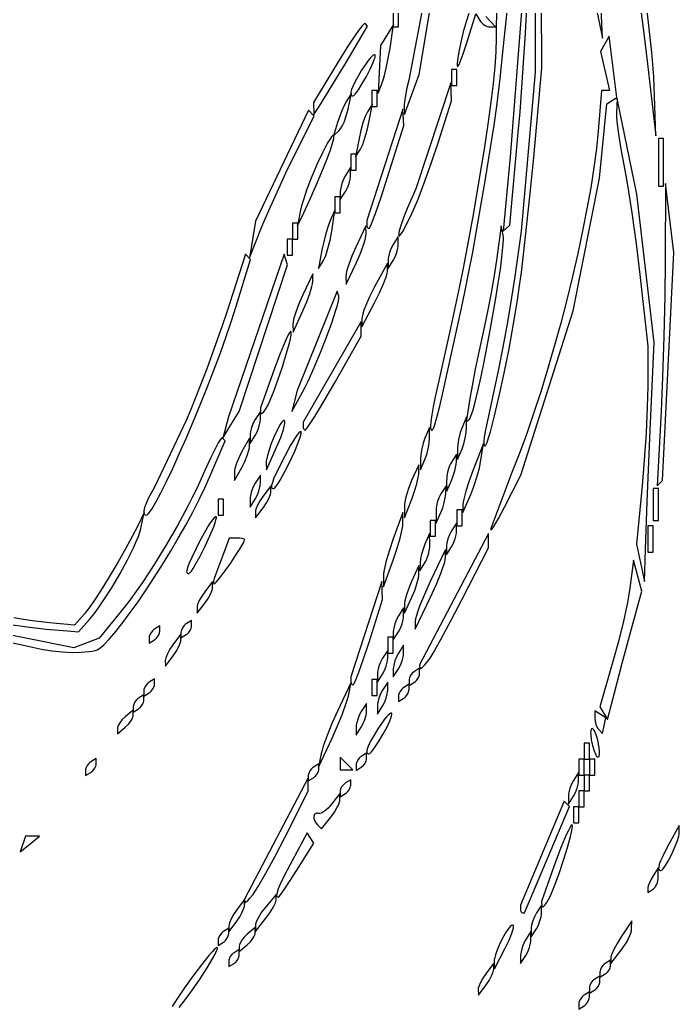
# Model space of a CAD drawing. Header units: millimetres. Extents: x 0.52 to 7.92, y 0.28 to 7.41.
# Drawn here: x 5.153 to 6.372, y 1.255 to 3.072 of the extents above; entities that cross this region are included whole.
import ezdxf

# ---------------------------------------------------------------- set-up
doc = ezdxf.new("R2010")
doc.units = ezdxf.units.MM
doc.header["$MEASUREMENT"] = 0

msp = doc.modelspace()

# ---------------------------------------------------------------- linework, layer by layer
at = {"flags": 128}
for points in [[(6.22839, 3.079423), (6.226388, 3.120586), (6.133645, 3.494072), (6.126158, 3.471611), (6.204492, 3.161765), (6.230392, 3.03826), (6.22839, 3.079423)], [(6.012664, 2.284314), (6.013479, 2.284768), (6.014445, 2.286106), (6.016802, 2.291288), (6.019668, 2.299561), (6.022975, 2.310631), (6.030653, 2.339978), (6.039305, 2.376961), (6.048401, 2.419214), (6.057411, 2.464369), (6.065804, 2.510061), (6.073052, 2.553922), (6.076391, 2.577001), (6.080093, 2.605075), (6.088094, 2.67188), (6.096071, 2.745678), (6.10304, 2.81781), (6.117917, 2.98366), (6.115501, 3.485294)], [(6.104957, 3.465686), (6.105505, 2.97549), (6.079568, 2.681373), (6.068053, 2.598039), (6.06209, 2.55872), (6.054367, 2.513266), (6.045881, 2.467306), (6.037631, 2.426471), (6.013038, 2.311275), (6.01125, 2.300806), (6.010583, 2.292233), (6.010674, 2.288934), (6.01105, 2.286441), (6.011713, 2.284864), (6.012664, 2.284314)], [(5.877736, 2.934133), (5.891345, 2.971208), (5.961171, 3.387255)], [(6.088106, 3.191176), (6.059176, 2.818627), (6.046467, 2.681373), (6.058894, 2.692881), (6.074426, 2.863598), (6.077699, 2.902293), (6.081048, 2.946902), (6.087598, 3.047524), (6.09332, 3.152782)], [(5.910538, 3.161765), (5.872258, 2.960784), (5.868657, 2.946301), (5.865803, 2.93223), (5.863986, 2.920182), (5.863555, 2.915419), (5.863491, 2.911765), (5.864127, 2.897059), (5.877736, 2.934133)], [(6.326518, 2.930845), (6.325848, 2.948181), (6.324705, 2.967564), (6.321106, 3.01168), (6.315924, 3.061608), (6.309364, 3.115759)], [(5.843137, 3.058824), (5.852941, 3.058824), (5.852941, 3.078431), (5.852941, 3.098039), (5.843137, 3.098039), (5.843137, 3.078431), (5.843137, 3.058824)], [(6.034314, 3.102941), (6.033448, 3.039216), (6.032664, 3.013199), (6.030902, 2.985367), (6.028013, 2.954567), (6.023848, 2.919646), (6.018256, 2.87945), (6.011089, 2.832827), (6.002195, 2.778624), (5.991426, 2.715686), (5.978874, 2.645627), (5.972678, 2.61327), (5.965977, 2.57999), (5.949387, 2.502545), (5.925761, 2.397059), (5.92103, 2.375497), (5.917312, 2.357119), (5.914609, 2.341948), (5.912924, 2.330011), (5.91226, 2.321334), (5.912312, 2.318226), (5.91262, 2.315942), (5.913185, 2.314486), (5.914007, 2.313861), (5.915087, 2.31407), (5.916424, 2.315117)], [(6.298566, 3.107797), (6.305827, 3.051444), (6.313197, 2.990987), (6.320671, 2.926471), (6.328431, 2.857843), (6.326518, 2.930845)], [(5.916424, 2.315117), (5.917642, 2.317342), (5.919323, 2.321909), (5.923771, 2.336958), (5.929162, 2.358039), (5.934892, 2.382927), (5.969228, 2.539216), (5.976225, 2.571826), (5.983189, 2.606099), (5.990221, 2.642584), (5.997419, 2.681833), (6.012706, 2.770817), (6.029838, 2.877451), (6.034583, 2.912213), (6.04069, 2.963376), (6.047372, 3.024054), (6.05384, 3.087359)], [(5.982754, 3.08352), (5.977844, 3.068214), (5.972846, 3.050068), (5.968249, 3.030979), (5.964541, 3.012841), (5.96221, 2.997549), (5.961714, 2.991562), (5.961745, 2.986997), (5.96193, 2.986104), (5.962278, 2.985784), (5.962781, 2.986015), (5.96343, 2.986776), (5.96513, 2.989799), (5.967305, 2.994681), (5.972795, 3.009322), (5.979322, 3.029312)], [(5.979322, 3.029312), (5.995937, 3.083134), (6.003449, 3.070979), (6.005177, 3.068537), (6.007214, 3.066259), (6.009483, 3.064195), (6.011911, 3.062394), (6.014422, 3.060907), (6.016941, 3.059783), (6.019394, 3.059072), (6.021706, 3.058824), (6.032451, 3.058824), (6.014706, 3.078431)], [(5.706363, 2.911765), (5.725095, 2.941813), (5.756108, 2.993406), (5.795869, 3.060341), (5.791219, 3.06499), (5.79051, 3.065073), (5.789361, 3.064388), (5.785843, 3.060856), (5.780869, 3.054684), (5.774644, 3.046161), (5.759259, 3.023225), (5.741324, 2.994363), (5.696078, 2.919086), (5.696379, 2.897059), (5.706363, 2.911765)], [(5.823071, 2.955882), (5.826602, 2.966977), (5.830481, 2.98269), (5.834236, 3.000931), (5.837397, 3.019608), (5.843962, 3.063725), (5.819629, 3.02451), (5.815309, 2.936275), (5.823071, 2.955882)], [(6.049077, 2.171569), (6.078892, 2.230392), (6.176001, 2.534314), (6.224713, 2.779412), (6.238212, 2.916667), (6.256646, 2.928706), (6.242499, 3.041937), (6.226682, 3.013675), (6.243033, 2.941176), (6.228367, 2.941176), (6.222065, 2.866614), (6.218754, 2.834093), (6.214145, 2.799023), (6.208325, 2.761752), (6.201382, 2.722629), (6.193404, 2.682001), (6.184479, 2.640216), (6.174695, 2.597623), (6.16414, 2.554568), (6.152901, 2.511401), (6.141068, 2.468469), (6.128727, 2.426119), (6.115966, 2.384701), (6.102874, 2.344561), (6.089539, 2.306048), (6.076048, 2.26951), (6.06249, 2.235294), (6.023719, 2.132353), (6.023432, 2.129615), (6.023744, 2.129195), (6.024341, 2.129381), (6.026342, 2.131491), (6.02933, 2.135784), (6.037852, 2.150276), (6.049077, 2.171569)], [(5.768639, 2.931373), (5.77037, 2.932172), (5.772722, 2.934436), (5.775585, 2.937964), (5.778851, 2.942554), (5.786154, 2.954116), (5.793758, 2.967512), (5.800793, 2.981133), (5.806385, 2.993369), (5.808367, 2.998464), (5.809661, 3.002609), (5.810159, 3.005602), (5.810074, 3.006604), (5.80975, 3.007243), (5.80916, 3.007558), (5.808381, 3.007529), (5.806311, 3.006495), (5.803642, 3.004256), (5.800476, 3.000929), (5.796914, 2.996629), (5.793059, 2.991471), (5.784879, 2.979047), (5.778313, 2.967944), (5.773037, 2.958294), (5.769055, 2.950104), (5.766368, 2.943384), (5.76498, 2.938142), (5.764774, 2.936078), (5.764894, 2.934387), (5.76534, 2.93307), (5.766113, 2.932128), (5.767212, 2.931561), (5.768639, 2.931373)], [(5.95098, 2.95098), (5.960784, 2.95098), (5.960784, 2.970588), (5.960784, 2.980392), (5.95098, 2.980392), (5.95098, 2.960784), (5.95098, 2.95098)], [(5.877912, 2.714259), (5.883204, 2.726394), (5.889112, 2.740789), (5.901981, 2.77422), (5.914929, 2.810272), (5.926367, 2.844667), (5.95098, 2.922581), (5.949707, 2.955882), (5.88489, 2.759804), (5.868916, 2.723354), (5.862758, 2.708209), (5.8578, 2.693919), (5.854547, 2.682091), (5.853719, 2.677603), (5.853506, 2.674334), (5.853687, 2.673326), (5.854106, 2.672881), (5.85475, 2.672978), (5.855606, 2.673596), (5.857907, 2.676316), (5.860908, 2.680877), (5.868611, 2.694868), (5.877912, 2.714259)], [(5.743302, 2.867647), (5.745481, 2.870217), (5.747758, 2.873775), (5.750067, 2.878159), (5.75234, 2.883211), (5.75651, 2.894669), (5.758272, 2.900754), (5.759729, 2.906863), (5.765944, 2.936275), (5.756707, 2.921569), (5.752553, 2.913925), (5.748071, 2.903983), (5.743801, 2.89303), (5.74028, 2.882353), (5.73309, 2.857843), (5.743302, 2.867647)], [(5.803922, 2.911765), (5.813725, 2.911765), (5.813725, 2.931373), (5.813725, 2.941176), (5.803922, 2.941176), (5.803922, 2.921569), (5.803922, 2.911765)], [(5.782762, 2.833333), (5.784723, 2.836988), (5.786807, 2.841751), (5.791088, 2.853799), (5.795097, 2.867869), (5.798321, 2.882353), (5.804774, 2.916667), (5.795669, 2.901961), (5.793708, 2.898306), (5.791625, 2.893543), (5.787343, 2.881495), (5.783335, 2.867425), (5.780111, 2.852941), (5.773657, 2.818627), (5.782762, 2.833333)], [(6.3095, 2.093137), (6.312753, 2.1822), (6.318448, 2.313725), (6.325883, 2.47549), (6.293298, 2.75), (6.257199, 2.926471), (6.25605, 2.900151), (6.25612, 2.893437), (6.256765, 2.884416), (6.259559, 2.861029), (6.263987, 2.833149), (6.269606, 2.803931), (6.27286, 2.787182), (6.276476, 2.766323), (6.284311, 2.715596), (6.292147, 2.658398), (6.299018, 2.601374), (6.313725, 2.468718), (6.313717, 2.393673), (6.313505, 2.376397), (6.312899, 2.356025), (6.310678, 2.308993), (6.307393, 2.258579), (6.303384, 2.210784), (6.293058, 2.102941), (6.307987, 2.034314), (6.3095, 2.093137)], [(5.601169, 2.691176), (5.613179, 2.719704), (5.628469, 2.753895), (5.645074, 2.789453), (5.66103, 2.822083), (5.697337, 2.894166), (5.686516, 2.904987), (5.588481, 2.69976), (5.577614, 2.632353), (5.601169, 2.691176)], [(5.798674, 2.686275), (5.799293, 2.686768), (5.800197, 2.688218), (5.802791, 2.693786), (5.810633, 2.714239), (5.821074, 2.744509), (5.832988, 2.781473), (5.862745, 2.876671), (5.861044, 2.906863), (5.794505, 2.70098), (5.794311, 2.693627), (5.794596, 2.690772), (5.795513, 2.688434), (5.79692, 2.686855), (5.798674, 2.686275)], [(5.677839, 2.715686), (5.690123, 2.74222), (5.701396, 2.767601), (5.711398, 2.791162), (5.71987, 2.812233), (5.726551, 2.830147), (5.731182, 2.844233), (5.732647, 2.849632), (5.733503, 2.853824), (5.733715, 2.856725), (5.733253, 2.858251), (5.73253, 2.858531), (5.731583, 2.858182), (5.729073, 2.855734), (5.725842, 2.851171), (5.722008, 2.84476), (5.713004, 2.827459), (5.703008, 2.805961), (5.692968, 2.782395), (5.68383, 2.758891), (5.676542, 2.737579), (5.673886, 2.72841), (5.672049, 2.720588), (5.666259, 2.691176), (5.677839, 2.715686)], [(6.333333, 2.764706), (6.343137, 2.764706), (6.343137, 2.784314), (6.343137, 2.803922), (6.343137, 2.823529), (6.343137, 2.843137), (6.343137, 2.852941), (6.333333, 2.852941), (6.333333, 2.833333), (6.333333, 2.813725), (6.333333, 2.794118), (6.333333, 2.77451), (6.333333, 2.764706)], [(5.764706, 2.794118), (5.77451, 2.794118), (5.77451, 2.813725), (5.77451, 2.823529), (5.764706, 2.823529), (5.764706, 2.803922), (5.764706, 2.794118)], [(5.754902, 2.754902), (5.758592, 2.761772), (5.761614, 2.769608), (5.763656, 2.777443), (5.764212, 2.781059), (5.764406, 2.784314), (5.764406, 2.79902), (5.754902, 2.784314), (5.751212, 2.777443), (5.74819, 2.769608), (5.746148, 2.761772), (5.745592, 2.758156), (5.745398, 2.754902), (5.745398, 2.740196), (5.754902, 2.754902)], [(6.336168, 2.215686), (6.341298, 2.220588), (6.361748, 2.642157), (6.346578, 2.769608), (6.346047, 2.627451), (6.34527, 2.561424), (6.343546, 2.486734), (6.34113, 2.41255), (6.338277, 2.348039), (6.331038, 2.210784), (6.336168, 2.215686)], [(5.735294, 2.715686), (5.745098, 2.715686), (5.745098, 2.735294), (5.745098, 2.745098), (5.735294, 2.745098), (5.735294, 2.72549), (5.735294, 2.715686)], [(5.714364, 2.627451), (5.716362, 2.631205), (5.718461, 2.636255), (5.722713, 2.649357), (5.726619, 2.664985), (5.729676, 2.681373), (5.735652, 2.720588), (5.726941, 2.70098), (5.723038, 2.690659), (5.71885, 2.677053), (5.71488, 2.661929), (5.71163, 2.647059), (5.70503, 2.612745), (5.714364, 2.627451)], [(5.656863, 2.666667), (5.666667, 2.666667), (5.666667, 2.686275), (5.666667, 2.696078), (5.656863, 2.696078), (5.656863, 2.676471), (5.656863, 2.666667)], [(5.775046, 2.622549), (5.782209, 2.638936), (5.787995, 2.654565), (5.790186, 2.661542), (5.791811, 2.667666), (5.792796, 2.672716), (5.793067, 2.676471), (5.79253, 2.691176), (5.773973, 2.651961), (5.76681, 2.635574), (5.761025, 2.619945), (5.758834, 2.612968), (5.757209, 2.606844), (5.756224, 2.601794), (5.755953, 2.598039), (5.756489, 2.583333), (5.775046, 2.622549)], [(5.984001, 2.333978), (5.985401, 2.336016), (5.987026, 2.339632), (5.990871, 2.351188), (5.995386, 2.367827), (6.000422, 2.388729), (6.005825, 2.413074), (6.011448, 2.440044), (6.022744, 2.498582), (6.033104, 2.557789), (6.037557, 2.585594), (6.041324, 2.61111), (6.044255, 2.633515), (6.046198, 2.651992), (6.047004, 2.665721), (6.046932, 2.670549), (6.04652, 2.673882), (6.04253, 2.691176), (6.034864, 2.632353), (6.030486, 2.603324), (6.024235, 2.56777), (6.016945, 2.530193), (6.009449, 2.495098), (6.002023, 2.461163), (5.994924, 2.426746), (5.988957, 2.395868), (5.984926, 2.372549), (5.978152, 2.328431), (5.984001, 2.333978)], [(5.647059, 2.637255), (5.656863, 2.637255), (5.656863, 2.656863), (5.656863, 2.666667), (5.647059, 2.666667), (5.647059, 2.647059), (5.647059, 2.637255)], [(5.843137, 2.627451), (5.846827, 2.634321), (5.849849, 2.642157), (5.851891, 2.649992), (5.852447, 2.653608), (5.852641, 2.656863), (5.852641, 2.671569), (5.843137, 2.656863), (5.839447, 2.649992), (5.836425, 2.642157), (5.834383, 2.634321), (5.833828, 2.630705), (5.833634, 2.627451), (5.833634, 2.612745), (5.843137, 2.627451)], [(5.386417, 2.156863), (5.388287, 2.157583), (5.39066, 2.159698), (5.393506, 2.163143), (5.396798, 2.167851), (5.404601, 2.180789), (5.413841, 2.197981), (5.424286, 2.218896), (5.435708, 2.243002), (5.447877, 2.269767), (5.460564, 2.298662), (5.473538, 2.329153), (5.48657, 2.36071), (5.49943, 2.392801), (5.51189, 2.424895), (5.523718, 2.45646), (5.534687, 2.486966), (5.544565, 2.51588), (5.553123, 2.542671), (5.579691, 2.629459), (5.570426, 2.638725), (5.534947, 2.530025), (5.527027, 2.50636), (5.518105, 2.480747), (5.498473, 2.42693), (5.478491, 2.375081), (5.469132, 2.351928), (5.460599, 2.331707), (5.402042, 2.20872), (5.395659, 2.197444), (5.390477, 2.187322), (5.386528, 2.178463), (5.383845, 2.170974), (5.38246, 2.164961), (5.382264, 2.162543), (5.382405, 2.160534), (5.382887, 2.158948), (5.383713, 2.157798), (5.384889, 2.157099), (5.386417, 2.156863)], [(5.543275, 2.323529), (5.558368, 2.348039), (5.648069, 2.619519), (5.64164, 2.638807), (5.538992, 2.338235), (5.528183, 2.29902), (5.543275, 2.323529)], [(5.808824, 2.54902), (5.817996, 2.56731), (5.825508, 2.584498), (5.828399, 2.592075), (5.830583, 2.598652), (5.831965, 2.603989), (5.832447, 2.607843), (5.832447, 2.622549), (5.808824, 2.578431), (5.799651, 2.560141), (5.792139, 2.542953), (5.789249, 2.535376), (5.787064, 2.528799), (5.785682, 2.523462), (5.7852, 2.519608), (5.7852, 2.504902), (5.808824, 2.54902)], [(5.676471, 2.534314), (5.683514, 2.550701), (5.689272, 2.56633), (5.693151, 2.579431), (5.694201, 2.584481), (5.694558, 2.588235), (5.694491, 2.602941), (5.675934, 2.563725), (5.668766, 2.547338), (5.662966, 2.53171), (5.660765, 2.524732), (5.659129, 2.518608), (5.658131, 2.513558), (5.657847, 2.509804), (5.658317, 2.495098), (5.676471, 2.534314)], [(5.675624, 2.383706), (5.680652, 2.393203), (5.686034, 2.404159), (5.697463, 2.429387), (5.709109, 2.457256), (5.720171, 2.485636), (5.729847, 2.512394), (5.737334, 2.535397), (5.740006, 2.544824), (5.741831, 2.552513), (5.742707, 2.558197), (5.742758, 2.560204), (5.742535, 2.56161), (5.739518, 2.570661), (5.665505, 2.387255), (5.655828, 2.348039), (5.675624, 2.383706)], [(5.680636, 2.313725), (5.682488, 2.3155), (5.686179, 2.320586), (5.698193, 2.339266), (5.714909, 2.366913), (5.734557, 2.400673), (5.784314, 2.487621), (5.784166, 2.514706), (5.67706, 2.328431), (5.676765, 2.321078), (5.67698, 2.318223), (5.677781, 2.315885), (5.679042, 2.314306), (5.680636, 2.313725)], [(5.607843, 2.352941), (5.610741, 2.358076), (5.614095, 2.365119), (5.621782, 2.383732), (5.630124, 2.406375), (5.638341, 2.430649), (5.645651, 2.454149), (5.651274, 2.474475), (5.653209, 2.482696), (5.654429, 2.489223), (5.654837, 2.493755), (5.654706, 2.495179), (5.654335, 2.495992), (5.653738, 2.496077), (5.652894, 2.495417), (5.650529, 2.492005), (5.647364, 2.486035), (5.643525, 2.47779), (5.634321, 2.455589), (5.623915, 2.427646), (5.598039, 2.354757), (5.598189, 2.346496), (5.598413, 2.345137), (5.598998, 2.344449), (5.599902, 2.344406), (5.601087, 2.344982), (5.604141, 2.347883), (5.607843, 2.352941)], [(5.588235, 2.303922), (5.591925, 2.310792), (5.594947, 2.318627), (5.596989, 2.326463), (5.597545, 2.330079), (5.597739, 2.333333), (5.597739, 2.348039), (5.588235, 2.333333), (5.584545, 2.326463), (5.581523, 2.318627), (5.579482, 2.310792), (5.578926, 2.307176), (5.578732, 2.303922), (5.578732, 2.289216), (5.588235, 2.303922)], [(5.628348, 2.283292), (5.63538, 2.300418), (5.64039, 2.315191), (5.641992, 2.321201), (5.642915, 2.326032), (5.6431, 2.329486), (5.642898, 2.330635), (5.64249, 2.331366), (5.64186, 2.331721), (5.641105, 2.331671), (5.639261, 2.330445), (5.637036, 2.327868), (5.634506, 2.324118), (5.628842, 2.313815), (5.622888, 2.300968), (5.617262, 2.287009), (5.612582, 2.273368), (5.61079, 2.267114), (5.609467, 2.261476), (5.60869, 2.256634), (5.608536, 2.252766), (5.609228, 2.240196), (5.628348, 2.283292)], [(5.970588, 2.279412), (5.97386, 2.288572), (5.976539, 2.29902), (5.978349, 2.309467), (5.979014, 2.318627), (5.979014, 2.338235), (5.970588, 2.318627), (5.967317, 2.309467), (5.964638, 2.29902), (5.962827, 2.288572), (5.962162, 2.279412), (5.962162, 2.259804), (5.970588, 2.279412)], [(5.622384, 2.205882), (5.623233, 2.206168), (5.624301, 2.207002), (5.627022, 2.210172), (5.630409, 2.215109), (5.634326, 2.221527), (5.643204, 2.237675), (5.65256, 2.256343), (5.6613, 2.27526), (5.668331, 2.292152), (5.670863, 2.299128), (5.672558, 2.304747), (5.673278, 2.308723), (5.67323, 2.310007), (5.672887, 2.310773), (5.672257, 2.311015), (5.671389, 2.310744), (5.668998, 2.308757), (5.665837, 2.304996), (5.662032, 2.299645), (5.657703, 2.292887), (5.652975, 2.284905), (5.642816, 2.266007), (5.627636, 2.235297), (5.622876, 2.224779), (5.619836, 2.216997), (5.618392, 2.211584), (5.618229, 2.209651), (5.618418, 2.208172), (5.618944, 2.207101), (5.61979, 2.206393), (5.620942, 2.206002), (5.622384, 2.205882)], [(5.901961, 2.259804), (5.905232, 2.268964), (5.907911, 2.279412), (5.909722, 2.289859), (5.910387, 2.29902), (5.910387, 2.318627), (5.901961, 2.29902), (5.898689, 2.289859), (5.89601, 2.279412), (5.8942, 2.268964), (5.893535, 2.259804), (5.893535, 2.240196), (5.901961, 2.259804)], [(5.25, 1.903114), (5.266, 1.903351), (5.280576, 1.904628), (5.286827, 1.90559), (5.292119, 1.906734), (5.29625, 1.908034), (5.29902, 1.909464), (5.303374, 1.912938), (5.308126, 1.917242), (5.318719, 1.928171), (5.330584, 1.941921), (5.343512, 1.958166), (5.35729, 1.976576), (5.371706, 1.996823), (5.386549, 2.018578), (5.401606, 2.041513), (5.416667, 2.0653), (5.431519, 2.089609), (5.445951, 2.114113), (5.459751, 2.138484), (5.472707, 2.162391), (5.484608, 2.185508), (5.495241, 2.207506), (5.504395, 2.228056), (5.532451, 2.294347), (5.527549, 2.299249), (5.526904, 2.299404), (5.525991, 2.29888), (5.523432, 2.295921), (5.520005, 2.290623), (5.515845, 2.283238), (5.505872, 2.263212), (5.494592, 2.23786), (5.487789, 2.222346), (5.480212, 2.206088), (5.471941, 2.189218), (5.463058, 2.171874), (5.443778, 2.136303), (5.423019, 2.100459), (5.401429, 2.065425), (5.390525, 2.048551), (5.379656, 2.032286), (5.368903, 2.016765), (5.358347, 2.002125), (5.348069, 1.9885), (5.33815, 1.976026), (5.299913, 1.929363), (5.253153, 1.911585), (4.906863, 1.981388)], [(5.563725, 2.245098), (5.569166, 2.255775), (5.573621, 2.266728), (5.576631, 2.27667), (5.577451, 2.280859), (5.577737, 2.284314), (5.577737, 2.29902), (5.563725, 2.27451), (5.558285, 2.263833), (5.55383, 2.25288), (5.55082, 2.242938), (5.55, 2.238748), (5.549714, 2.235294), (5.549714, 2.220588), (5.563725, 2.245098)], [(5.986548, 2.19467), (5.992483, 2.209879), (5.998028, 2.226963), (6.002563, 2.243833), (6.004258, 2.251533), (6.005467, 2.258396), (6.010026, 2.289216), (5.991067, 2.240196), (5.983709, 2.220002), (5.977689, 2.201256), (5.973628, 2.186049), (5.972527, 2.180425), (5.972148, 2.176471), (5.972188, 2.161765), (5.986548, 2.19467)], [(5.95098, 2.220588), (5.954294, 2.229362), (5.957089, 2.238756), (5.959071, 2.247645), (5.959945, 2.254902), (5.960484, 2.269608), (5.95098, 2.254902), (5.949082, 2.251548), (5.947333, 2.247645), (5.944427, 2.238756), (5.942556, 2.229362), (5.942101, 2.224827), (5.942016, 2.220588), (5.942555, 2.20098), (5.95098, 2.220588)], [(5.877451, 2.186275), (5.882578, 2.200758), (5.886769, 2.214828), (5.889592, 2.226877), (5.890355, 2.23164), (5.890615, 2.235294), (5.890564, 2.25), (5.877097, 2.220588), (5.874398, 2.21428), (5.871892, 2.207621), (5.867675, 2.194056), (5.866072, 2.187553), (5.864878, 2.181503), (5.864147, 2.176108), (5.863933, 2.171569), (5.864237, 2.151961), (5.877451, 2.186275)], [(5.588235, 2.186275), (5.591925, 2.193145), (5.594947, 2.20098), (5.596989, 2.208816), (5.597545, 2.212432), (5.597739, 2.215686), (5.597739, 2.230392), (5.588235, 2.215686), (5.584545, 2.208816), (5.581523, 2.20098), (5.579482, 2.193145), (5.578926, 2.189529), (5.578732, 2.186275), (5.578732, 2.171569), (5.588235, 2.186275)], [(5.603253, 2.170991), (5.608817, 2.1792), (5.613327, 2.187481), (5.616321, 2.194871), (5.617104, 2.197929), (5.617335, 2.200403), (5.617023, 2.210784), (5.602629, 2.191754), (5.597065, 2.183545), (5.592555, 2.175264), (5.589562, 2.167874), (5.588778, 2.164816), (5.588547, 2.162342), (5.588859, 2.151961), (5.603253, 2.170991)], [(5.931373, 2.161765), (5.934687, 2.170538), (5.937482, 2.179933), (5.939463, 2.188821), (5.940337, 2.196078), (5.940876, 2.210784), (5.931373, 2.196078), (5.929474, 2.192724), (5.927725, 2.188821), (5.924819, 2.179933), (5.922948, 2.170538), (5.922494, 2.166004), (5.922408, 2.161765), (5.922947, 2.142157), (5.931373, 2.161765)], [(6.323529, 2.147059), (6.333333, 2.147059), (6.333333, 2.166667), (6.333333, 2.186275), (6.333333, 2.205882), (6.323529, 2.205882), (6.323529, 2.186275), (6.323529, 2.166667), (6.323529, 2.147059)], [(5.519608, 2.156863), (5.529412, 2.156863), (5.529412, 2.176471), (5.529412, 2.186275), (5.519608, 2.186275), (5.519608, 2.166667), (5.519608, 2.156863)], [(5.960784, 2.137255), (5.970588, 2.137255), (5.970588, 2.156863), (5.970588, 2.166667), (5.960784, 2.166667), (5.960784, 2.147059), (5.960784, 2.137255)], [(5.240938, 1.942745), (5.261288, 1.941176), (5.281082, 1.963235), (5.287318, 1.970612), (5.294047, 1.979345), (5.301157, 1.989235), (5.308536, 2.000082), (5.323644, 2.023852), (5.338469, 2.049058), (5.352106, 2.074107), (5.363653, 2.097402), (5.368361, 2.107894), (5.372207, 2.117349), (5.375078, 2.125569), (5.376863, 2.132353), (5.382761, 2.161765), (5.371007, 2.137255), (5.360977, 2.117437), (5.34857, 2.094612), (5.334648, 2.070205), (5.320072, 2.04564), (5.305705, 2.022343), (5.292406, 2.001738), (5.281039, 1.985249), (5.276349, 1.978994), (5.272465, 1.974302), (5.253857, 1.953507), (5.207811, 1.957719), (5.192374, 1.959323), (5.176295, 1.961364), (5.159591, 1.963841), (5.142275, 1.966749)], [(5.465521, 2.04902), (5.466371, 2.049305), (5.467438, 2.050139), (5.470159, 2.05331), (5.473546, 2.058246), (5.477464, 2.064665), (5.486341, 2.080812), (5.495697, 2.099481), (5.504437, 2.118397), (5.511468, 2.135289), (5.514, 2.142266), (5.515695, 2.147884), (5.516415, 2.15186), (5.516367, 2.153144), (5.516024, 2.15391), (5.515394, 2.154152), (5.514526, 2.153881), (5.512135, 2.151895), (5.508975, 2.148134), (5.505169, 2.142782), (5.50084, 2.136024), (5.496113, 2.128042), (5.485953, 2.109144), (5.470773, 2.078434), (5.466013, 2.067917), (5.462974, 2.060135), (5.461529, 2.054721), (5.461366, 2.052788), (5.461555, 2.051309), (5.462081, 2.050238), (5.462928, 2.049531), (5.46408, 2.04914), (5.465521, 2.04902)], [(5.843137, 2.073529), (5.850161, 2.09411), (5.855912, 2.113909), (5.859798, 2.130676), (5.860856, 2.137218), (5.861225, 2.142157), (5.861225, 2.161765), (5.843137, 2.112745), (5.836114, 2.092165), (5.830362, 2.072365), (5.826476, 2.055599), (5.825418, 2.049057), (5.825049, 2.044118), (5.825049, 2.02451), (5.843137, 2.073529)], [(5.911765, 2.117647), (5.921569, 2.117647), (5.921569, 2.137255), (5.921569, 2.147059), (5.911765, 2.147059), (5.911765, 2.127451), (5.911765, 2.117647)], [(5.95098, 2.098039), (5.95467, 2.10491), (5.957692, 2.112745), (5.959734, 2.120581), (5.96029, 2.124197), (5.960484, 2.127451), (5.960484, 2.142157), (5.95098, 2.127451), (5.94729, 2.120581), (5.944268, 2.112745), (5.942227, 2.10491), (5.941671, 2.101293), (5.941477, 2.098039), (5.941477, 2.083333), (5.95098, 2.098039)], [(6.313725, 2.088235), (6.323529, 2.088235), (6.323529, 2.107843), (6.323529, 2.127451), (6.323529, 2.137255), (6.313725, 2.137255), (6.313725, 2.117647), (6.313725, 2.098039), (6.313725, 2.088235)], [(5.512354, 2.029412), (5.513746, 2.030254), (5.516096, 2.032639), (5.523092, 2.041206), (5.532185, 2.053435), (5.54222, 2.067653), (5.552038, 2.082184), (5.560483, 2.095352), (5.566399, 2.105483), (5.568046, 2.108886), (5.568627, 2.110901), (5.568335, 2.1116), (5.567498, 2.112251), (5.564422, 2.113357), (5.55987, 2.114105), (5.554311, 2.114379), (5.539995, 2.114379), (5.530804, 2.089052), (5.52227, 2.066125), (5.51466, 2.046569), (5.512327, 2.039907), (5.511114, 2.034452), (5.510952, 2.032352), (5.511098, 2.030766), (5.511562, 2.029762), (5.512354, 2.029412)], [(5.907354, 1.886923), (5.911278, 1.892736), (5.916866, 1.90191), (5.931993, 1.928467), (5.950654, 1.962841), (5.970767, 2.001281), (6.019608, 2.096363), (6.019252, 2.122549), (5.892157, 1.880411), (5.892469, 1.874029), (5.892829, 1.873141), (5.89374, 1.873072), (5.89514, 1.873771), (5.89697, 1.875184), (5.901671, 1.879942), (5.907354, 1.886923)], [(5.901961, 2.068627), (5.903859, 2.071982), (5.905608, 2.075885), (5.908514, 2.084773), (5.910385, 2.094167), (5.91084, 2.098702), (5.910926, 2.102941), (5.910387, 2.122549), (5.901961, 2.102941), (5.898647, 2.094167), (5.895852, 2.084773), (5.89387, 2.075885), (5.892996, 2.068627), (5.892457, 2.053922), (5.901961, 2.068627)], [(5.912123, 2.004902), (5.923008, 2.028902), (5.931881, 2.050766), (5.935279, 2.060142), (5.937831, 2.06808), (5.939423, 2.074277), (5.939943, 2.078431), (5.939675, 2.093137), (5.911765, 2.034314), (5.900935, 2.010313), (5.89208, 1.98845), (5.888678, 1.979073), (5.886112, 1.971136), (5.884497, 1.964939), (5.883945, 1.960784), (5.884036, 1.946078), (5.912123, 2.004902)], [(6.252123, 1.828431), (6.266663, 1.883455), (6.283912, 1.946912), (6.303091, 2.016372), (6.287643, 2.073529), (6.280722, 2.021932), (6.278836, 2.009855), (6.276117, 1.995279), (6.268693, 1.960849), (6.259476, 1.923089), (6.24949, 1.886444), (6.225179, 1.802552), (6.239514, 1.779412), (6.252123, 1.828431)], [(5.877805, 2.004902), (5.883006, 2.017482), (5.887212, 2.029994), (5.889993, 2.040989), (5.890715, 2.045465), (5.890918, 2.04902), (5.890564, 2.063725), (5.877097, 2.034314), (5.871896, 2.021733), (5.86769, 2.009222), (5.864909, 1.998227), (5.864187, 1.99375), (5.863984, 1.990196), (5.864338, 1.97549), (5.877805, 2.004902)], [(5.49541, 1.994521), (5.500974, 2.002729), (5.505484, 2.011011), (5.508477, 2.0184), (5.509261, 2.021459), (5.509492, 2.023933), (5.50918, 2.034314), (5.494786, 2.015283), (5.489222, 2.007075), (5.484712, 1.998793), (5.481719, 1.991404), (5.480935, 1.988345), (5.480704, 1.985871), (5.481016, 1.97549), (5.49541, 1.994521)], [(5.769181, 1.843137), (5.769767, 1.843547), (5.770589, 1.844748), (5.772887, 1.849366), (5.779667, 1.866325), (5.788558, 1.891425), (5.798593, 1.922075), (5.823529, 2.001012), (5.822109, 2.034314), (5.765104, 1.857843), (5.764905, 1.85049), (5.765181, 1.847635), (5.766079, 1.845297), (5.767459, 1.843717), (5.769181, 1.843137)], [(5.852941, 1.941176), (5.856631, 1.948047), (5.859653, 1.955882), (5.861695, 1.963718), (5.862251, 1.967334), (5.862445, 1.970588), (5.862445, 1.985294), (5.852941, 1.970588), (5.849251, 1.963718), (5.846229, 1.955882), (5.844187, 1.948047), (5.843631, 1.944431), (5.843438, 1.941176), (5.843438, 1.926471), (5.852941, 1.941176)], [(5.13168, 1.955137), (5.166427, 1.950152), (5.201851, 1.946149), (5.240938, 1.942745)], [(5.401961, 1.926471), (5.40393, 1.927888), (5.405767, 1.929597), (5.408885, 1.93363), (5.410991, 1.938049), (5.411565, 1.940241), (5.411765, 1.942334), (5.411765, 1.952138), (5.401961, 1.946078), (5.399991, 1.944661), (5.398154, 1.942952), (5.395037, 1.938919), (5.39293, 1.9345), (5.392357, 1.932308), (5.392157, 1.930215), (5.392157, 1.920411), (5.401961, 1.926471)], [(5.460784, 1.936275), (5.462754, 1.937692), (5.464591, 1.939401), (5.467708, 1.943434), (5.469815, 1.947853), (5.470388, 1.950045), (5.470588, 1.952138), (5.470588, 1.961942), (5.460784, 1.955882), (5.458815, 1.954465), (5.456978, 1.952756), (5.45386, 1.948723), (5.451754, 1.944304), (5.45118, 1.942112), (5.45098, 1.940019), (5.45098, 1.930215), (5.460784, 1.936275)], [(5.436586, 1.896482), (5.442151, 1.90469), (5.446661, 1.912972), (5.449654, 1.920361), (5.450437, 1.92342), (5.450669, 1.925893), (5.450357, 1.936275), (5.435963, 1.917244), (5.430398, 1.909035), (5.425888, 1.900754), (5.422895, 1.893364), (5.422112, 1.890306), (5.42188, 1.887832), (5.422192, 1.877451), (5.436586, 1.896482)], [(5.833333, 1.901961), (5.843137, 1.901961), (5.843137, 1.921569), (5.843137, 1.931373), (5.833333, 1.931373), (5.833333, 1.911765), (5.833333, 1.901961)], [(5.130637, 1.922798), (5.157345, 1.917055), (5.176471, 1.912602), (5.192888, 1.909182), (5.212224, 1.906253), (5.232066, 1.904127), (5.25, 1.903114)], [(5.852941, 1.872549), (5.856631, 1.879419), (5.859653, 1.887255), (5.861695, 1.89509), (5.862251, 1.898707), (5.862445, 1.901961), (5.862445, 1.916667), (5.852941, 1.901961), (5.849251, 1.89509), (5.846229, 1.887255), (5.844187, 1.879419), (5.843631, 1.875803), (5.843438, 1.872549), (5.843438, 1.857843), (5.852941, 1.872549)], [(5.823529, 1.862745), (5.82722, 1.869616), (5.830241, 1.877451), (5.832283, 1.885286), (5.832839, 1.888903), (5.833033, 1.892157), (5.833033, 1.906863), (5.823529, 1.892157), (5.819839, 1.885286), (5.816817, 1.877451), (5.814776, 1.869616), (5.81422, 1.865999), (5.814026, 1.862745), (5.814026, 1.848039), (5.823529, 1.862745)], [(5.882353, 1.848039), (5.884322, 1.849456), (5.88616, 1.851165), (5.889277, 1.855198), (5.891383, 1.859618), (5.891957, 1.861809), (5.892157, 1.863902), (5.892157, 1.873706), (5.882353, 1.867647), (5.880384, 1.86623), (5.878546, 1.864521), (5.875429, 1.860488), (5.873323, 1.856069), (5.872749, 1.853877), (5.872549, 1.851784), (5.872549, 1.84198), (5.882353, 1.848039)], [(5.392157, 1.828431), (5.394126, 1.829849), (5.395964, 1.831558), (5.399081, 1.835591), (5.401187, 1.84001), (5.401761, 1.842201), (5.401961, 1.844294), (5.401961, 1.854098), (5.392157, 1.848039), (5.390187, 1.846622), (5.38835, 1.844913), (5.385233, 1.84088), (5.383127, 1.836461), (5.382553, 1.834269), (5.382353, 1.832176), (5.382353, 1.822372), (5.392157, 1.828431)], [(5.730386, 1.744581), (5.740524, 1.767292), (5.749564, 1.789649), (5.75652, 1.809081), (5.758908, 1.816895), (5.760407, 1.823012), (5.765315, 1.848039), (5.740202, 1.794635), (5.730064, 1.771924), (5.721024, 1.749566), (5.714069, 1.730135), (5.71168, 1.722321), (5.710181, 1.716203), (5.705274, 1.691176), (5.730386, 1.744581)], [(5.803922, 1.823529), (5.813725, 1.823529), (5.813725, 1.843137), (5.813725, 1.852941), (5.803922, 1.852941), (5.803922, 1.833333), (5.803922, 1.823529)], [(5.823529, 1.803922), (5.82722, 1.810792), (5.830241, 1.818627), (5.832283, 1.826463), (5.832839, 1.830079), (5.833033, 1.833333), (5.833033, 1.848039), (5.823529, 1.833333), (5.819839, 1.826463), (5.816817, 1.818627), (5.814776, 1.810792), (5.81422, 1.807176), (5.814026, 1.803922), (5.814026, 1.789216), (5.823529, 1.803922)], [(5.862745, 1.818627), (5.864714, 1.820045), (5.866552, 1.821754), (5.869669, 1.825787), (5.871775, 1.830206), (5.872349, 1.832397), (5.872549, 1.834491), (5.872549, 1.844294), (5.862745, 1.838235), (5.860776, 1.836818), (5.858938, 1.835109), (5.855821, 1.831076), (5.853715, 1.826657), (5.853141, 1.824465), (5.852941, 1.822372), (5.852941, 1.812568), (5.862745, 1.818627)], [(5.372549, 1.79902), (5.374518, 1.800437), (5.376356, 1.802146), (5.379473, 1.806179), (5.381579, 1.810598), (5.382153, 1.81279), (5.382353, 1.814883), (5.382353, 1.824687), (5.372549, 1.818627), (5.37058, 1.81721), (5.368742, 1.815501), (5.365625, 1.811468), (5.363519, 1.807049), (5.362945, 1.804857), (5.362745, 1.802764), (5.362745, 1.79296), (5.372549, 1.79902)], [(5.784314, 1.764706), (5.788004, 1.771576), (5.791026, 1.779412), (5.793067, 1.787247), (5.793623, 1.790863), (5.793817, 1.794118), (5.793817, 1.808824), (5.784314, 1.794118), (5.780624, 1.787247), (5.777602, 1.779412), (5.77556, 1.771576), (5.775004, 1.76796), (5.77481, 1.764706), (5.77481, 1.75), (5.784314, 1.764706)], [(5.348039, 1.764706), (5.353749, 1.770218), (5.358425, 1.776205), (5.360225, 1.779151), (5.361585, 1.781945), (5.362445, 1.784496), (5.362745, 1.786715), (5.362745, 1.796519), (5.348039, 1.784314), (5.342329, 1.778801), (5.337653, 1.772814), (5.335854, 1.769868), (5.334494, 1.767075), (5.333633, 1.764524), (5.333333, 1.762305), (5.333333, 1.752501), (5.348039, 1.764706)], [(5.79822, 1.715686), (5.800018, 1.71647), (5.802449, 1.718688), (5.805401, 1.722146), (5.808763, 1.726645), (5.81627, 1.737981), (5.824078, 1.751123), (5.831295, 1.764495), (5.837027, 1.776523), (5.839059, 1.78154), (5.840384, 1.785632), (5.840892, 1.788599), (5.840805, 1.789601), (5.840472, 1.790247), (5.839865, 1.790572), (5.839064, 1.790547), (5.836933, 1.789504), (5.834184, 1.787235), (5.830922, 1.783858), (5.827251, 1.77949), (5.823278, 1.774248), (5.814844, 1.761613), (5.807991, 1.750263), (5.802555, 1.740659), (5.798509, 1.73273), (5.795827, 1.726403), (5.794483, 1.721607), (5.794304, 1.71976), (5.794451, 1.71827), (5.794919, 1.717126), (5.795705, 1.71632), (5.796807, 1.715843), (5.79822, 1.715686)], [(6.233386, 1.767814), (6.23638, 1.782486), (6.215686, 1.795275), (6.215686, 1.781624), (6.216266, 1.775739), (6.217846, 1.769805), (6.220184, 1.764515), (6.221562, 1.762327), (6.223039, 1.760558), (6.230392, 1.753143), (6.233386, 1.767814)], [(6.222943, 1.709871), (6.223794, 1.711389), (6.224329, 1.713836), (6.224555, 1.717084), (6.224479, 1.721007), (6.223447, 1.730366), (6.221289, 1.740896), (6.218356, 1.750653), (6.215218, 1.757906), (6.21369, 1.760376), (6.212251, 1.76196), (6.210949, 1.762569), (6.20983, 1.762118), (6.208979, 1.7606), (6.208444, 1.758153), (6.208218, 1.754905), (6.208294, 1.750982), (6.209326, 1.741622), (6.211485, 1.731092), (6.214417, 1.721336), (6.217555, 1.714083), (6.219084, 1.711613), (6.220522, 1.710029), (6.221825, 1.70942), (6.222943, 1.709871)], [(6.196078, 1.705882), (6.205882, 1.705882), (6.205882, 1.72549), (6.205882, 1.735294), (6.196078, 1.735294), (6.196078, 1.715686), (6.196078, 1.705882)], [(5.756863, 1.686275), (5.768627, 1.686275), (5.745098, 1.709804), (5.745098, 1.686275), (5.756863, 1.686275)], [(5.784314, 1.691176), (5.786283, 1.692594), (5.78812, 1.694303), (5.791238, 1.698336), (5.793344, 1.702755), (5.793918, 1.704946), (5.794118, 1.70704), (5.794118, 1.716843), (5.784314, 1.710784), (5.782344, 1.709367), (5.780507, 1.707658), (5.77739, 1.703625), (5.775283, 1.699206), (5.77471, 1.697014), (5.77451, 1.694921), (5.77451, 1.685117), (5.784314, 1.691176)], [(5.284314, 1.681373), (5.286283, 1.68279), (5.28812, 1.684499), (5.291238, 1.688532), (5.293344, 1.692951), (5.293918, 1.695143), (5.294118, 1.697236), (5.294118, 1.70704), (5.284314, 1.70098), (5.282344, 1.699563), (5.280507, 1.697854), (5.27739, 1.693821), (5.275283, 1.689402), (5.27471, 1.68721), (5.27451, 1.685117), (5.27451, 1.675313), (5.284314, 1.681373)], [(5.696078, 1.671569), (5.698048, 1.672986), (5.699885, 1.674695), (5.703002, 1.678728), (5.705109, 1.683147), (5.705682, 1.685339), (5.705882, 1.687432), (5.705882, 1.697236), (5.696078, 1.691176), (5.694109, 1.689759), (5.692272, 1.68805), (5.689154, 1.684017), (5.687048, 1.679598), (5.686475, 1.677406), (5.686275, 1.675313), (5.686275, 1.665509), (5.696078, 1.671569)], [(6.186275, 1.676471), (6.196078, 1.676471), (6.196078, 1.696078), (6.196078, 1.705882), (6.186275, 1.705882), (6.186275, 1.686275), (6.186275, 1.676471)], [(6.205882, 1.676471), (6.215686, 1.676471), (6.215686, 1.696078), (6.215686, 1.705882), (6.205882, 1.705882), (6.205882, 1.686275), (6.205882, 1.676471)], [(6.176471, 1.637255), (6.180161, 1.644125), (6.183183, 1.651961), (6.185224, 1.659796), (6.18578, 1.663412), (6.185974, 1.666667), (6.185974, 1.681373), (6.176471, 1.666667), (6.17278, 1.659796), (6.169759, 1.651961), (6.167717, 1.644125), (6.167161, 1.640509), (6.166967, 1.637255), (6.166967, 1.622549), (6.176471, 1.637255)], [(6.196078, 1.647059), (6.205882, 1.647059), (6.205882, 1.666667), (6.205882, 1.676471), (6.196078, 1.676471), (6.196078, 1.656863), (6.196078, 1.647059)], [(5.584458, 1.455882), (5.588397, 1.461568), (5.59378, 1.470249), (5.607919, 1.494872), (5.624956, 1.526299), (5.64297, 1.561079), (5.686275, 1.646667), (5.685813, 1.671569), (5.568627, 1.44734), (5.568939, 1.441807), (5.569312, 1.441096), (5.57026, 1.441206), (5.57172, 1.44208), (5.573627, 1.44366), (5.578529, 1.448706), (5.584458, 1.455882)], [(5.754902, 1.642157), (5.756871, 1.643574), (5.758709, 1.645283), (5.761826, 1.649316), (5.763932, 1.653735), (5.764506, 1.655927), (5.764706, 1.65802), (5.764706, 1.667824), (5.754902, 1.661765), (5.752933, 1.660347), (5.751095, 1.658638), (5.747978, 1.654606), (5.745872, 1.650186), (5.745298, 1.647995), (5.745098, 1.645902), (5.745098, 1.636098), (5.754902, 1.642157)], [(5.727797, 1.598453), (5.73449, 1.60763), (5.739924, 1.616824), (5.741995, 1.621093), (5.743542, 1.624966), (5.744496, 1.628308), (5.744786, 1.630988), (5.744474, 1.642157), (5.729388, 1.622549), (5.726172, 1.61866), (5.722812, 1.615129), (5.719407, 1.612026), (5.716057, 1.609421), (5.712861, 1.607385), (5.709919, 1.605988), (5.707329, 1.6053), (5.70519, 1.605392), (5.703268, 1.605749), (5.701573, 1.605742), (5.700109, 1.605404), (5.698878, 1.604762), (5.697883, 1.603848), (5.697127, 1.60269), (5.696342, 1.599764), (5.696544, 1.596223), (5.697754, 1.592305), (5.699995, 1.58825), (5.703287, 1.584295), (5.710495, 1.577087), (5.727797, 1.598453)], [(6.186275, 1.617647), (6.196078, 1.617647), (6.196078, 1.637255), (6.196078, 1.647059), (6.186275, 1.647059), (6.186275, 1.627451), (6.186275, 1.617647)], [(6.082256, 1.421569), (6.086081, 1.421569), (6.169151, 1.618431), (6.159347, 1.628234), (6.078392, 1.436275), (6.078412, 1.428922), (6.078721, 1.426067), (6.079549, 1.423729), (6.08077, 1.422149), (6.082256, 1.421569)], [(6.176471, 1.588235), (6.186275, 1.588235), (6.186275, 1.607843), (6.186275, 1.617647), (6.176471, 1.617647), (6.176471, 1.598039), (6.176471, 1.588235)], [(6.127451, 1.441176), (6.130348, 1.446311), (6.133703, 1.453355), (6.14139, 1.471967), (6.149732, 1.494611), (6.157949, 1.518884), (6.165259, 1.542385), (6.170882, 1.56271), (6.172816, 1.570931), (6.174037, 1.577458), (6.174444, 1.58199), (6.174313, 1.583414), (6.173943, 1.584227), (6.173346, 1.584312), (6.172502, 1.583652), (6.170137, 1.58024), (6.166972, 1.574271), (6.163133, 1.566025), (6.153929, 1.543825), (6.143523, 1.515882), (6.117647, 1.442993), (6.117797, 1.434732), (6.118021, 1.433372), (6.118605, 1.432684), (6.11951, 1.432642), (6.120695, 1.433217), (6.123749, 1.436118), (6.127451, 1.441176)], [(6.337984, 1.5), (6.339577, 1.500637), (6.341568, 1.502452), (6.343889, 1.505301), (6.346468, 1.509038), (6.352122, 1.518602), (6.357973, 1.529985), (6.363459, 1.542033), (6.368022, 1.553587), (6.371101, 1.563492), (6.37191, 1.567465), (6.372138, 1.570592), (6.371727, 1.583333), (6.352941, 1.54902), (6.346486, 1.536928), (6.341386, 1.526687), (6.337618, 1.518225), (6.335161, 1.511467), (6.333992, 1.50634), (6.333883, 1.504364), (6.334087, 1.502768), (6.334602, 1.501543), (6.335425, 1.50068), (6.336553, 1.500168), (6.337984, 1.5)], [(5.171481, 1.54902), (5.189288, 1.563725), (5.163399, 1.563725), (5.153674, 1.534314), (5.171481, 1.54902)], [(5.630887, 1.45098), (5.63221, 1.451997), (5.634665, 1.454911), (5.642411, 1.465613), (5.652995, 1.481452), (5.665289, 1.500793), (5.696255, 1.550606), (5.684338, 1.569888), (5.656284, 1.517787), (5.647244, 1.500751), (5.640009, 1.486534), (5.634514, 1.474967), (5.630694, 1.465882), (5.628485, 1.459109), (5.627965, 1.456538), (5.627824, 1.454481), (5.628054, 1.452918), (5.628646, 1.451827), (5.629594, 1.451189), (5.630887, 1.45098)], [(6.323529, 1.465686), (6.325496, 1.467242), (6.327324, 1.469347), (6.328975, 1.471909), (6.330409, 1.474835), (6.331587, 1.478033), (6.332468, 1.481409), (6.333013, 1.48487), (6.333183, 1.488324), (6.333033, 1.504902), (6.323529, 1.490196), (6.319827, 1.48386), (6.316773, 1.47748), (6.314684, 1.471799), (6.313876, 1.467559), (6.313725, 1.459627), (6.323529, 1.465686)], [(5.607843, 1.411765), (5.615279, 1.422055), (5.621351, 1.431955), (5.625436, 1.440338), (5.626537, 1.443609), (5.626907, 1.446078), (5.626799, 1.455882), (5.607517, 1.432737), (5.600047, 1.422869), (5.593963, 1.41311), (5.591636, 1.408624), (5.58989, 1.404587), (5.588803, 1.40114), (5.588453, 1.398424), (5.588671, 1.387255), (5.607843, 1.411765)], [(5.554233, 1.406286), (5.559798, 1.414494), (5.564308, 1.422775), (5.567301, 1.430165), (5.568085, 1.433224), (5.568316, 1.435697), (5.568004, 1.446078), (5.55361, 1.427048), (5.548045, 1.418839), (5.543536, 1.410558), (5.540542, 1.403168), (5.539759, 1.40011), (5.539527, 1.397636), (5.539839, 1.387255), (5.554233, 1.406286)], [(6.107843, 1.392157), (6.111533, 1.399027), (6.114555, 1.406863), (6.116597, 1.414698), (6.117153, 1.418314), (6.117347, 1.421569), (6.117347, 1.436275), (6.107843, 1.421569), (6.104153, 1.414698), (6.101131, 1.406863), (6.099089, 1.399027), (6.098533, 1.395411), (6.098339, 1.392157), (6.098339, 1.377451), (6.107843, 1.392157)], [(6.264706, 1.352941), (6.26856, 1.358165), (6.272162, 1.363618), (6.275432, 1.369141), (6.278291, 1.374571), (6.28066, 1.379749), (6.282459, 1.384513), (6.283609, 1.388703), (6.284031, 1.392157), (6.284185, 1.406863), (6.264706, 1.377451), (6.257155, 1.365257), (6.250994, 1.353799), (6.246858, 1.344363), (6.245747, 1.340805), (6.245381, 1.338235), (6.245534, 1.328431), (6.264706, 1.352941)], [(5.529412, 1.367647), (5.531381, 1.369064), (5.533218, 1.370773), (5.536336, 1.374806), (5.538442, 1.379225), (5.539016, 1.381417), (5.539216, 1.38351), (5.539216, 1.393314), (5.529412, 1.387255), (5.527442, 1.385838), (5.525605, 1.384129), (5.522488, 1.380096), (5.520381, 1.375677), (5.519808, 1.373485), (5.519608, 1.371392), (5.519608, 1.361588), (5.529412, 1.367647)], [(5.573529, 1.362745), (5.579239, 1.368258), (5.583915, 1.374245), (5.585715, 1.37719), (5.587075, 1.379984), (5.587935, 1.382535), (5.588235, 1.384754), (5.588235, 1.394558), (5.573529, 1.382353), (5.567819, 1.37684), (5.563143, 1.370853), (5.561344, 1.367908), (5.559984, 1.365114), (5.559124, 1.362563), (5.558824, 1.360344), (5.558824, 1.35054), (5.573529, 1.362745)], [(6.050162, 1.356317), (6.057496, 1.371337), (6.062769, 1.384372), (6.064477, 1.389708), (6.065486, 1.394023), (6.065733, 1.397144), (6.065552, 1.398202), (6.065157, 1.398895), (6.064508, 1.399296), (6.06373, 1.399347), (6.061832, 1.398474), (6.059542, 1.396426), (6.056937, 1.393354), (6.051102, 1.384739), (6.044955, 1.373833), (6.039126, 1.361839), (6.034245, 1.349961), (6.032357, 1.344442), (6.030942, 1.339403), (6.030078, 1.334996), (6.029845, 1.331369), (6.030278, 1.318627), (6.050162, 1.356317)], [(6.088235, 1.343137), (6.091925, 1.350008), (6.094947, 1.357843), (6.096989, 1.365679), (6.097545, 1.369295), (6.097739, 1.372549), (6.097739, 1.387255), (6.088235, 1.372549), (6.084545, 1.365679), (6.081523, 1.357843), (6.079482, 1.350008), (6.078926, 1.346392), (6.078732, 1.343137), (6.078732, 1.328431), (6.088235, 1.343137)], [(5.447435, 1.246733), (5.458723, 1.260817), (5.472141, 1.279303), (5.486173, 1.299902), (5.499305, 1.320327), (5.510021, 1.338289), (5.514, 1.345632), (5.516806, 1.3515), (5.518251, 1.355609), (5.518404, 1.356914), (5.518145, 1.357672), (5.517479, 1.357784), (5.516389, 1.357256), (5.513054, 1.35444), (5.508375, 1.349541), (5.502585, 1.342873), (5.488605, 1.325501), (5.47298, 1.304853), (5.457577, 1.283459), (5.444264, 1.263848), (5.438974, 1.255502), (5.434906, 1.248551)], [(5.54902, 1.328431), (5.550989, 1.329849), (5.552826, 1.331558), (5.555944, 1.335591), (5.55805, 1.34001), (5.558623, 1.342201), (5.558824, 1.344294), (5.558824, 1.354098), (5.54902, 1.348039), (5.54705, 1.346622), (5.545213, 1.344913), (5.542096, 1.34088), (5.539989, 1.336461), (5.539416, 1.334269), (5.539216, 1.332176), (5.539216, 1.322372), (5.54902, 1.328431)], [(6.015018, 1.288639), (6.020582, 1.296847), (6.025092, 1.305128), (6.028085, 1.312518), (6.028869, 1.315577), (6.0291, 1.31805), (6.028788, 1.328431), (6.014394, 1.309401), (6.00883, 1.301192), (6.00432, 1.292911), (6.001327, 1.285521), (6.000543, 1.282463), (6.000312, 1.279989), (6.000624, 1.269608), (6.015018, 1.288639)], [(6.235294, 1.308824), (6.237264, 1.310241), (6.239101, 1.31195), (6.242218, 1.315983), (6.244324, 1.320402), (6.244898, 1.322594), (6.245098, 1.324687), (6.245098, 1.334491), (6.235294, 1.328431), (6.233325, 1.327014), (6.231487, 1.325305), (6.22837, 1.321272), (6.226264, 1.316853), (6.22569, 1.314661), (6.22549, 1.312568), (6.22549, 1.302764), (6.235294, 1.308824)], [(6.215686, 1.279412), (6.217656, 1.280829), (6.219493, 1.282538), (6.22261, 1.286571), (6.224717, 1.29099), (6.22529, 1.293182), (6.22549, 1.295275), (6.22549, 1.305079), (6.215686, 1.29902), (6.213717, 1.297602), (6.21188, 1.295893), (6.208762, 1.29186), (6.206656, 1.287441), (6.206082, 1.28525), (6.205882, 1.283157), (6.205882, 1.273353), (6.215686, 1.279412)], [(6.196078, 1.25), (6.198048, 1.251417), (6.199885, 1.253126), (6.203002, 1.257159), (6.205109, 1.261578), (6.205682, 1.26377), (6.205882, 1.265863), (6.205882, 1.275667), (6.196078, 1.269608), (6.194109, 1.268191), (6.192272, 1.266482), (6.189154, 1.262449), (6.187048, 1.25803), (6.186475, 1.255838), (6.186275, 1.253745), (6.186275, 1.243941), (6.196078, 1.25)]]:
    msp.add_lwpolyline(points, dxfattribs=at)

doc.saveas('drawing.dxf')
